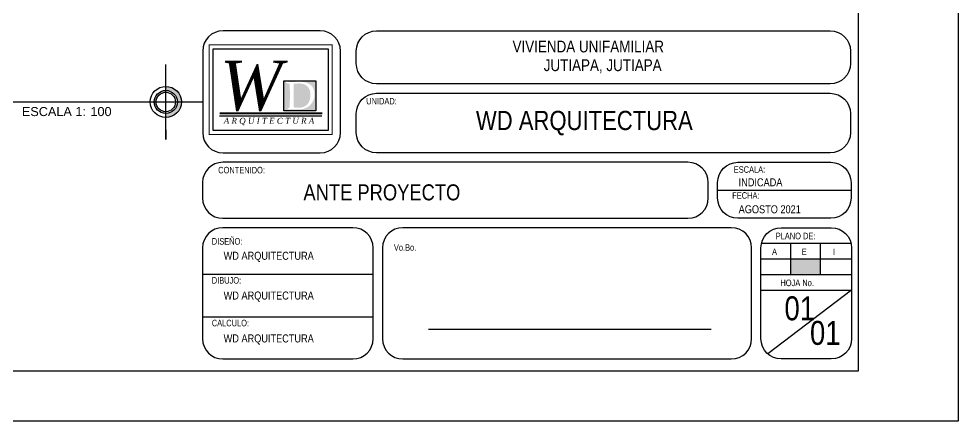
# Model space of a CAD drawing. Header units: inches. Extents: x -370 to 18, y -197 to 199.
# Drawn here: x -65.53 to -46.72, y 7.42 to 15.47 of the extents above; entities that cross this region are included whole.
import ezdxf

# ---------------------------------------------------------------- set-up
doc = ezdxf.new("R2010")
doc.units = ezdxf.units.IN
doc.header["$MEASUREMENT"] = 0
doc.layers.add('MUEBLES', color=7, linetype='Continuous')
doc.layers.add('MUROS', color=5, linetype='Continuous')
doc.styles.add('1', font='arial.ttf')
doc.styles.add('2', font='')
doc.styles.add('ML', font='ARIALN.TTF')
doc.styles.get("Standard").update_dxf_attribs({"font": 'arial.ttf'})
doc.styles.get('2').set_extended_font_data('Arial Black')

# ---------------------------------------------------------------- blocks, each defined once
blk = doc.blocks.new('LOGO MIO')
at = {"layer": 'MUROS'}
h = blk.add_hatch(color=256, dxfattribs=at)
h.dxf.hatch_style = 1
h.paths.add_polyline_path([(2.259, 1.642), (0.646, 1.642), (0.646, 0.127), (2.259, 0.127)])
h.paths.add_polyline_path([(2.011, 1.423), (2.05, 1.383), (2.085, 1.339), (2.115, 1.292), (2.135, 1.252), (2.155, 1.203), (2.171, 1.151), (2.182, 1.096), (2.189, 1.039), (2.193, 0.979), (2.193, 0.963), (2.191, 0.904), (2.185, 0.847), (2.176, 0.791), (2.163, 0.737), (2.146, 0.685), (2.126, 0.636), (2.102, 0.588), (2.074, 0.541), (2.043, 0.497), (2.008, 0.455), (1.971, 0.416), (1.931, 0.38), (1.889, 0.347), (1.845, 0.318), (1.799, 0.292), (1.751, 0.269), (1.701, 0.249), (1.648, 0.233), (1.594, 0.22), (1.538, 0.21), (1.48, 0.203), (1.419, 0.2), (1.389, 0.2), (1.269, 0.203), (1.188, 0.206), (1.123, 0.208), (1.075, 0.209), (1.046, 0.21), (0.998, 0.209), (0.943, 0.206), (0.881, 0.202), (0.844, 0.198), (0.844, 0.245), (0.935, 0.299), (0.938, 0.334), (0.941, 0.374), (0.943, 0.42), (0.946, 0.471), (0.947, 0.527), (0.948, 0.588), (0.95, 0.655), (0.95, 0.726), (0.951, 0.803), (0.951, 0.829), (0.951, 1.113), (0.95, 1.177), (0.949, 1.238), (0.947, 1.296), (0.944, 1.349), (0.94, 1.4), (0.939, 1.414), (0.928, 1.482), (0.921, 1.499), (0.88, 1.514), (0.84, 1.52), (0.762, 1.532), (0.762, 1.594), (0.839, 1.592), (0.902, 1.59), (0.95, 1.589), (0.979, 1.589), (1.242, 1.591), (1.456, 1.594), (1.511, 1.594), (1.567, 1.591), (1.623, 1.585), (1.681, 1.577), (1.721, 1.569), (1.776, 1.556), (1.829, 1.537), (1.88, 1.514), (1.929, 1.486), (1.967, 1.46)], flags=16)
h.paths.add_polyline_path([(1.853, 1.34), (1.885, 1.301), (1.912, 1.259), (1.934, 1.212), (1.953, 1.162), (1.968, 1.108), (1.978, 1.051), (1.985, 0.989), (1.986, 0.924), (1.985, 0.867), (1.98, 0.805), (1.971, 0.747), (1.958, 0.691), (1.942, 0.639), (1.922, 0.589), (1.898, 0.544), (1.87, 0.501), (1.839, 0.461), (1.804, 0.425), (1.795, 0.417), (1.755, 0.385), (1.712, 0.359), (1.665, 0.336), (1.615, 0.317), (1.562, 0.303), (1.504, 0.292), (1.443, 0.286), (1.376, 0.284), (1.322, 0.285), (1.267, 0.289), (1.208, 0.295), (1.146, 0.304), (1.143, 0.348), (1.14, 0.403), (1.137, 0.459), (1.136, 0.517), (1.135, 0.576), (1.135, 1.323), (1.137, 1.382), (1.141, 1.437), (1.146, 1.489), (1.166, 1.492), (1.228, 1.5), (1.286, 1.505), (1.34, 1.508), (1.389, 1.51), (1.435, 1.508), (1.498, 1.504), (1.558, 1.495), (1.613, 1.482), (1.665, 1.466), (1.713, 1.445), (1.758, 1.421), (1.798, 1.392), (1.835, 1.36)], flags=0)
h.paths.add_polyline_path([(1.953, 1.162), (1.934, 1.212), (1.912, 1.259), (1.885, 1.301), (1.853, 1.34), (1.835, 1.36), (1.798, 1.392), (1.758, 1.421), (1.713, 1.445), (1.665, 1.466), (1.613, 1.482), (1.558, 1.495), (1.498, 1.504), (1.435, 1.508), (1.389, 1.51), (1.34, 1.508), (1.286, 1.505), (1.228, 1.5), (1.166, 1.492), (1.146, 1.489), (1.141, 1.437), (1.137, 1.382), (1.135, 1.323), (1.135, 0.576), (1.136, 0.517), (1.137, 0.459), (1.14, 0.403), (1.143, 0.348), (1.146, 0.304), (1.208, 0.295), (1.267, 0.289), (1.322, 0.285), (1.373, 0.284), (1.378, 0.284), (1.443, 0.286), (1.504, 0.292), (1.562, 0.303), (1.615, 0.317), (1.665, 0.336), (1.712, 0.359), (1.755, 0.385), (1.795, 0.417), (1.804, 0.425), (1.839, 0.461), (1.87, 0.501), (1.898, 0.544), (1.922, 0.589), (1.942, 0.639), (1.958, 0.691), (1.971, 0.747), (1.98, 0.805), (1.985, 0.867), (1.986, 0.924), (1.985, 0.989), (1.978, 1.051), (1.968, 1.108)], flags=0)
h = blk.add_hatch(color=256, dxfattribs=at)
h.dxf.hatch_style = 1
h.paths.add_polyline_path([(1.135, 0.576), (1.136, 0.517), (1.137, 0.459), (1.14, 0.403), (1.143, 0.348), (1.146, 0.304), (1.208, 0.295), (1.267, 0.289), (1.322, 0.285), (1.373, 0.284), (1.378, 0.284), (1.443, 0.286), (1.504, 0.292), (1.562, 0.303), (1.615, 0.317), (1.665, 0.336), (1.712, 0.359), (1.755, 0.385), (1.795, 0.417), (1.804, 0.425), (1.839, 0.461), (1.87, 0.501), (1.898, 0.544), (1.922, 0.589), (1.942, 0.639), (1.958, 0.691), (1.971, 0.747), (1.98, 0.805), (1.985, 0.867), (1.986, 0.924), (1.985, 0.989), (1.978, 1.051), (1.968, 1.108), (1.953, 1.162), (1.934, 1.212), (1.912, 1.259), (1.885, 1.301), (1.853, 1.34), (1.835, 1.36), (1.798, 1.392), (1.758, 1.421), (1.713, 1.445), (1.665, 1.466), (1.613, 1.482), (1.558, 1.495), (1.498, 1.504), (1.435, 1.508), (1.389, 1.51), (1.34, 1.508), (1.286, 1.505), (1.228, 1.5), (1.166, 1.492), (1.146, 1.489), (1.141, 1.437), (1.137, 1.382), (1.135, 1.323)])
at = {"layer": 'MUROS', "const_width": 0.05}
blk.add_lwpolyline([(-3.127, 3.461), (3.089, 3.461), (3.089, -1.063), (-3.127, -1.063)], close=True, dxfattribs=at)
at = {"layer": 'MUROS'}
for points in [[(-2.927, 3.261), (2.889, 3.261), (2.889, -0.863), (-2.927, -0.863)], [(0.646, 1.642), (2.259, 1.642), (2.259, 0.127), (0.646, 0.127)]]:
    blk.add_lwpolyline(points, close=True, dxfattribs=at)
at = {"layer": 'MUROS', "const_width": 0.1}
blk.add_lwpolyline([(-2.599, 0), (2.599, 0)], dxfattribs=at)
at = {"layer": 'MUROS'}
blk.add_lwpolyline([(-2.6, -0.121), (2.573, -0.121)], dxfattribs=at)
at = {"layer": 'MUROS', "attachment_point": 1}
for s, insert, char_height in [('{\\fBook Antiqua|b0|i1|c0|p18;W}', (-2.583, 2.664), 2.5), ('{\\fBook Antiqua|b0|i1|c0|p18;A R Q U I T E C T U R A}', (-2.387, -0.225), 0.3)]:
    blk.add_mtext(s, dxfattribs=dict(at, insert=insert, char_height=char_height))
blk = doc.blocks.new('*U44')
h = blk.add_hatch(color=1)
h.paths.add_polyline_path([(15.635, 0), (15.676, 0, 0.414214), (15.89, -0.214), (15.89, -0.255, -0.414214)])
h.paths.add_polyline_path([(15.89, 0.255), (15.89, 0.214, 0.414214), (15.676, 0), (15.635, 0, -0.414214)])
h = blk.add_hatch(color=1)
h.paths.add_polyline_path([(15.89, 0.255), (15.89, 0.343, -0.414214), (16.233, 0), (16.145, 0, 0.414214)])
h.paths.add_polyline_path([(16.145, 0), (16.233, 0, -0.414214), (15.89, -0.343), (15.89, -0.255, 0.414214)])
at = {"color": 13}
for p, q in [((15.89, -0.83), (15.89, 0.83)), ((0, 0), (16.72, 0))]:
    blk.add_line(p, q, dxfattribs=at)
at = {"color": 5}
for p, q in [((15.89, 0.611), (15.89, 0.83)), ((0, 0), (0.218, 0)), ((16.501, 0), (16.72, 0)), ((15.89, -0.611), (15.89, -0.83))]:
    blk.add_line(p, q, dxfattribs=at)
at = {"color": 13}
for radius in [0.343, 0.255, 0.214]:
    blk.add_circle((15.89, 0), radius, dxfattribs=at)
at = {"color": 2, "linetype": 'Continuous', "style": '1'}
blk.add_text('ESCALA 1:', height=0.2, dxfattribs=at).set_placement((12.714, -0.311))
at = {"color": 1, "linetype": 'Continuous', "style": '2'}
blk.add_attdef('TITULO', (0.308, 0.162), '', height=0.6, dxfattribs=at)
at = {"color": 2, "linetype": 'Continuous', "style": '1'}
blk.add_attdef('DESCRIPCION', (0.308, -0.373), '', height=0.2, dxfattribs=at)
at = {"color": 2, "style": '1'}
blk.add_attdef('ESCALA', (14.227, -0.311), '', height=0.2, dxfattribs=at)

msp = doc.modelspace()

# ---------------------------------------------------------------- hatches: boundary and pattern name
h = msp.add_hatch(color=256)
h.dxf.hatch_style = 1
h.paths.add_polyline_path([(-50.07058, 10.66238), (-50.07058, 10.34962), (-49.47632, 10.34962), (-49.47632, 10.66238)])

# ---------------------------------------------------------------- linework, layer by layer
at = {"color": 3, "lineweight": 30}
for p, q in [((-51.53265, 12.036), (-48.86176, 12.036)), ((-50.65386, 10.97515), (-48.86176, 10.97515)), ((-50.07058, 10.34962), (-50.07058, 10.97515)), ((-49.47632, 10.34962), (-49.47632, 10.97515)), ((-50.66484, 10.66238), (-48.85078, 10.66238)), ((-61.84606, 10.35658), (-58.43041, 10.35658)), ((-50.66484, 10.34962), (-48.85078, 10.34962)), ((-50.66484, 10.03685), (-48.85078, 10.03685)), ((-48.85078, 10.03685), (-50.52886, 8.76383)), ((-61.84606, 9.50302), (-58.43041, 9.50302))]:
    msp.add_line(p, q, dxfattribs=at)
at = {"color": 3}
msp.add_line((-57.3227, 9.25876), (-51.66334, 9.25876), dxfattribs=at)
at = {"layer": 'MUEBLES', "color": 1}
msp.add_lwpolyline([(-46.71618, 49.4653), (-46.71618, 7.4153), (-106.11618, 7.4153), (-106.11618, 49.4653)], close=True, dxfattribs=at)
at = {"layer": 'MUEBLES', "color": 6}
msp.add_lwpolyline([(-48.71618, 48.4653), (-48.71618, 8.4153), (-104.11618, 8.4153), (-104.11618, 48.4653)], close=True, dxfattribs=at)
at = {"layer": 'MUEBLES', "color": 3, "lineweight": 30}
for points in [[(-59.48915, 15.2288), (-61.43652, 15.2288, 0.41421356), (-61.84315, 14.82217), (-61.84315, 13.19071, 0.41421356), (-61.43652, 12.78408), (-59.48915, 12.78408, 0.41421356), (-59.08251, 13.19071), (-59.08251, 14.82217, 0.41421356)], [(-58.76837, 14.57202), (-58.76837, 14.82217, -0.41421356), (-58.36174, 15.2288), (-49.279, 15.2288, -0.41421356), (-48.87236, 14.82217), (-48.87236, 14.57202, -0.41421356), (-49.279, 14.16539), (-58.36174, 14.16539, -0.41421356)], [(-48.87236, 13.19071, -0.41421356), (-49.279, 12.78408), (-58.36174, 12.78408, -0.41421356), (-58.76837, 13.19071), (-58.76837, 13.57109, -0.41421356), (-58.36174, 13.97773), (-49.279, 13.97773, -0.41421356), (-48.87236, 13.57109)], [(-61.43943, 11.47558), (-52.12698, 11.47558, 0.41421356), (-51.72035, 11.88221), (-51.72035, 12.18979, 0.41421356), (-52.12698, 12.59642), (-61.43943, 12.59642, 0.41421356), (-61.84606, 12.18979), (-61.84606, 11.88221, 0.41421356)], [(-48.86176, 11.88221, -0.41421356), (-49.2684, 11.47558), (-51.12602, 11.47558, -0.41421356), (-51.53265, 11.88221), (-51.53265, 12.18979, -0.41421356), (-51.12602, 12.59642), (-49.2684, 12.59642, -0.41421356), (-48.86176, 12.18979)], [(-61.84606, 10.88129), (-61.84606, 9.0673, 0.41421356), (-61.43943, 8.66067), (-58.83704, 8.66067, 0.41421356), (-58.43041, 9.0673), (-58.43041, 10.88129, 0.41421356), (-58.83704, 11.28792), (-61.43943, 11.28792, 0.41421356)], [(-50.85253, 10.88129, 0.41421356), (-51.25917, 11.28792), (-57.83608, 11.28792, 0.41421356), (-58.24271, 10.88129), (-58.24271, 9.0673, 0.41421356), (-57.83608, 8.66067), (-51.25917, 8.66067, 0.41421356), (-50.85253, 9.0673)], [(-50.66484, 9.0673), (-50.66484, 10.88129, -0.41421356), (-50.2582, 11.28792), (-49.25742, 11.28792, -0.41421356), (-48.85078, 10.88129), (-48.85078, 9.0673, -0.41421356), (-49.25742, 8.66067), (-50.2582, 8.66067, -0.41421356)]]:
    msp.add_lwpolyline(points, format="xyb", close=True, dxfattribs=at)

# ---------------------------------------------------------------- block references
at = {"xscale": 0.3965724057784217, "yscale": 0.3965724057784217, "zscale": 0.3965724057784217}
msp.add_blockref('LOGO MIO', (-60.4752, 13.57536), dxfattribs=at)
at = {"xscale": 0.9073029058261515, "yscale": 0.9073029058261515, "zscale": 0.9073029058261515}
msp.add_blockref('*U44', (-76.99891, 13.80296), dxfattribs=at).add_auto_attribs({'TITULO': 'FACHADA PRINCIPAL', 'DESCRIPCION': 'VIVIENDA UNIFAMILIAR 2 NIVELES', 'ESCALA': '100'})

# ---------------------------------------------------------------- texts
at = {"color": 3, "linetype": 'Continuous', "style": 'ML'}
for s, height, p in [('VIVIENDA UNIFAMILIAR ', 0.2347011, (-55.63934, 14.79602)), ('JUTIAPA, JUTIAPA', 0.2347011, (-55.01494, 14.42166)), ('WD ARQUITECTURA', 0.3854926, (-56.37239, 13.24041)), ('INDICADA', 0.160264, (-51.11263, 12.11508)), ('ANTE PROYECTO', 0.3205274, (-59.82624, 11.8345)), ('AGOSTO 2021', 0.1602637, (-51.11226, 11.57571)), ('WD ARQUITECTURA', 0.1602637, (-61.42363, 10.64581)), ('WD ARQUITECTURA', 0.1602637, (-61.42363, 9.84985)), ('WD ARQUITECTURA', 0.1602637, (-61.42363, 8.99171))]:
    msp.add_text(s, height=height, dxfattribs=at).set_placement(p)
at = {"color": 2, "linetype": 'Continuous', "style": 'ML'}
for s, height, p in [('UNIDAD:', 0.130112, (-58.56886, 13.75481)), ('CONTENIDO:', 0.130112, (-61.53264, 12.37451)), ('ESCALA:', 0.130112, (-51.21025, 12.38667)), ('FECHA:', 0.130112, (-51.24098, 11.86741)), ('DISEÑO:', 0.130112, (-61.66061, 10.94851)), ('PLANO DE:', 0.130112, (-50.37013, 11.05629)), ('Vo.Bo.', 0.130112, (-58.01459, 10.82604)), ('A', 0.13011, (-50.44364, 10.74044)), ('E', 0.13011, (-49.84939, 10.74044)), ('I', 0.13011, (-49.22385, 10.74044)), ('DIBUJO:', 0.130112, (-61.66061, 10.1683)), ('HOJA No.', 0.130112, (-50.27622, 10.11814)), ('CALCULO:', 0.130112, (-61.66061, 9.31473))]:
    msp.add_text(s, height=height, dxfattribs=at).set_placement(p)
at = {"color": 3, "lineweight": 30, "style": 'ML'}
for p in [(-50.19449, 9.43419), (-49.68368, 8.94274)]:
    msp.add_text('01', height=0.479487, dxfattribs=at).set_placement(p)

doc.saveas('drawing.dxf')
